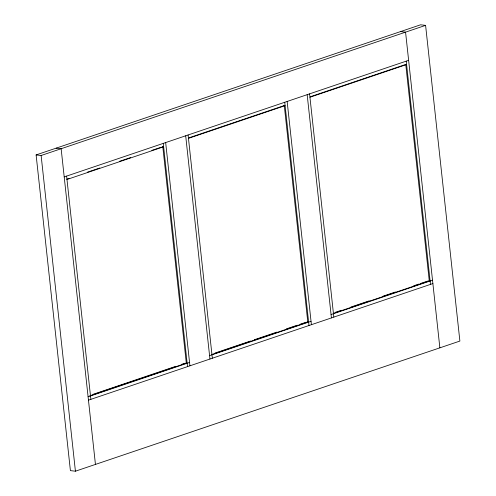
<?xml version="1.0" encoding="UTF-8"?>
<svg xmlns="http://www.w3.org/2000/svg" width="496" height="496" viewBox="0 0 496 496"><rect width="100%" height="100%" fill="white"/><g stroke="black" fill="none" stroke-linecap="round" stroke-linejoin="round"><path stroke-width="0.74" d="M36.115 154.938L420.583 24.8L425.593 25.37L459.885 341.062L75.417 471.2L70.407 470.63L36.115 154.938L41.125 155.502L425.593 25.37M64.207 176.911L408.63 60.332M66.873 179.143L69.074 178.399M87.377 172.199L99.826 167.989M119.592 161.293L130.578 157.579M151.813 150.393L161.33 147.169M189.088 137.77L283.545 105.803M310.57 96.652L405.027 64.685M66.979 179.484L163.63 146.766L162.242 146.611M188.461 138.365L285.113 105.648L283.718 105.493M309.944 97.241L406.596 64.53M92.944 394.376L98.437 392.516M99.169 392.268L175.863 366.308M181.356 364.448L184.791 363.289M215.115 353.022L219.92 351.397M220.652 351.149L250.598 341.012M254.25 339.779L276.892 332.109M286.39 328.898L297.346 325.19M300.092 324.26L306.274 322.171M335.222 312.368L341.403 310.279M350.895 307.061L369.16 300.88M383.036 296.186L395.455 291.983M413.714 285.801L418.829 284.072M420.205 283.607L427.757 281.046M89.658 395.864L186.31 363.153L162.793 146.673M211.873 354.497L307.793 322.028L284.276 105.555M333.355 313.379L429.276 280.91L405.759 64.437M88.096 396.775L189.553 362.433M209.572 355.651L311.029 321.315M331.055 314.532L432.512 280.19M88.462 400.154L432.884 283.576M400.557 31.577L405.567 32.147L439.865 347.839M56.135 148.161L61.144 148.726L95.443 464.423M428.718 280.848L430.113 281.009M307.235 321.966L308.63 322.127M185.758 363.084L187.147 363.246M406.224 61.144L430.478 284.388M309.572 93.862L333.827 317.105M307.173 94.674L331.421 317.917M287.147 101.451L311.401 324.694M284.747 102.269L308.996 325.506M188.096 134.98L212.344 358.224M185.69 135.792L209.944 359.036M165.664 142.575L189.918 365.812M163.265 143.387L187.513 366.625M66.613 176.099L90.861 399.342M41.125 155.502L75.417 471.2"/></g></svg>
